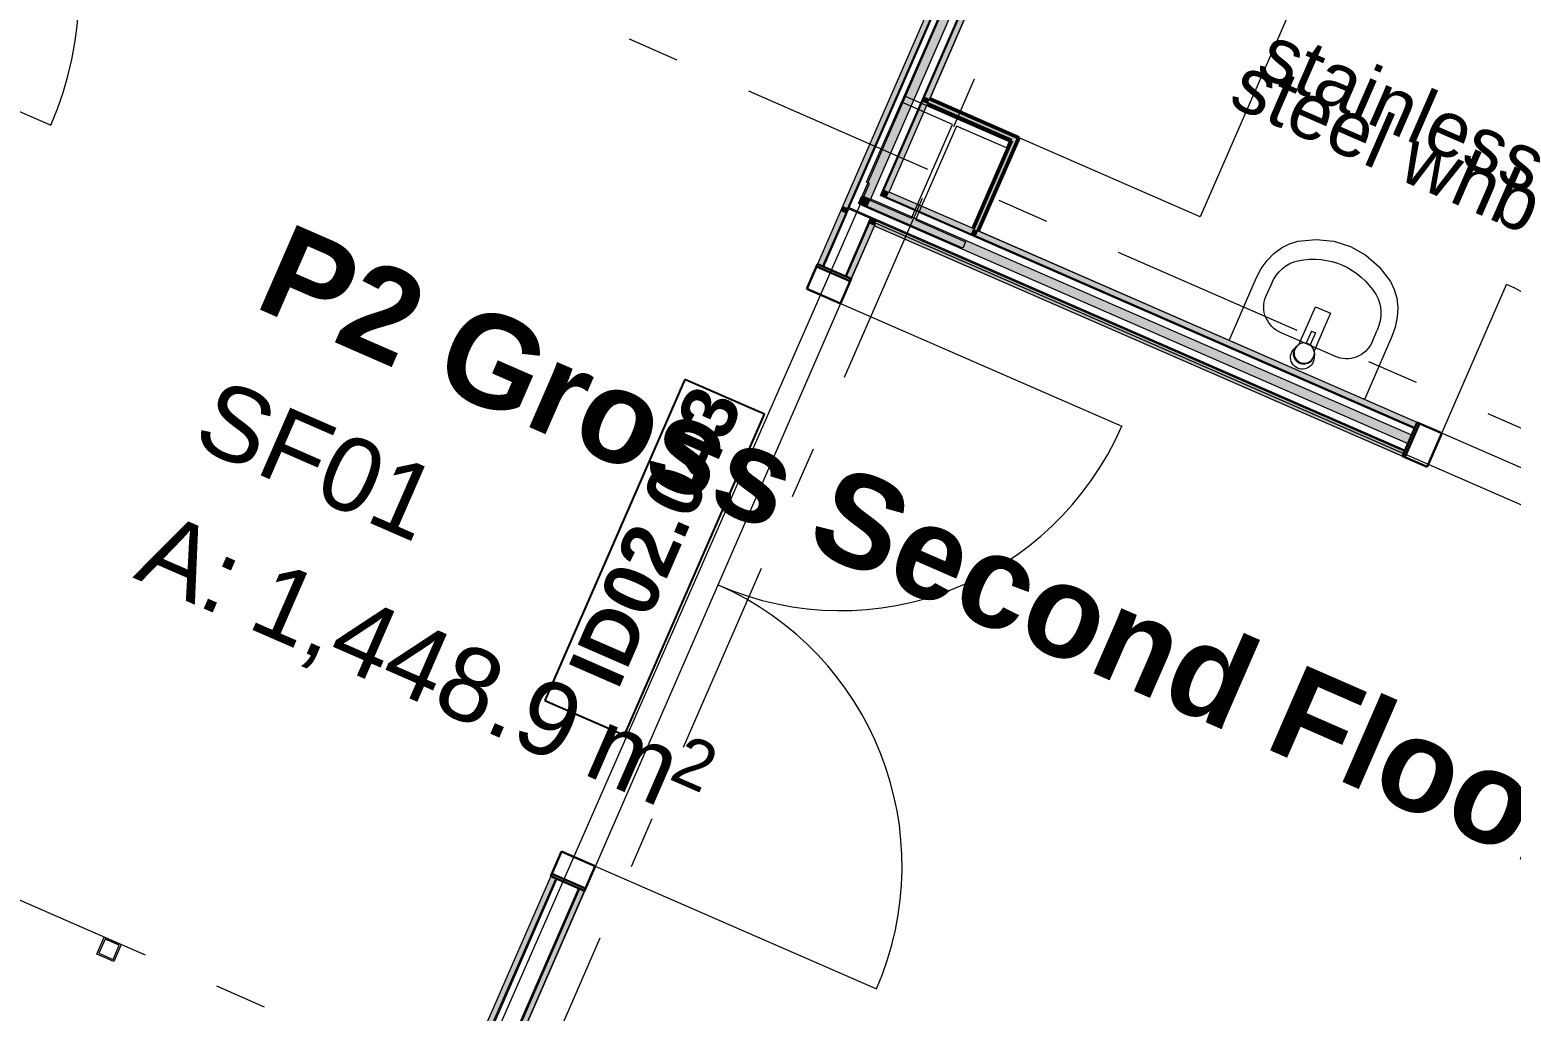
# Model space of a CAD drawing. Header units: millimetres. Extents: x -50172 to 90294, y -80883 to 956680.
# Drawn here: x -8511 to -4492, y -33252 to -30592 of the extents above; entities that cross this region are included whole.
import ezdxf
from ezdxf.enums import TextEntityAlignment as Align

# ---------------------------------------------------------------- set-up
doc = ezdxf.new("R2010")
doc.units = ezdxf.units.MM
doc.header["$MEASUREMENT"] = 0
doc.linetypes.add('Double Dashed', pattern=[1093.611073, 529.166651, -211.666656, 141.111112, -211.666656])
for name, color, linetype in [('A-25-M_Wall_Int', 7, 'Continuous'), ('COLUMN.IFC Import', 7, 'Continuous'), ('New_A-05-M_Gross_Int_Circulation', 7, 'Continuous'), ('New_A-15-MG_Structural_Grid_Phase_2', 7, 'Continuous'), ('New_A-25-M_Wall_Int', 7, 'Continuous'), ('New_A-35-M_FFE-Zone', 7, 'Continuous'), ('New_A-35-M_FFE_Fixed', 7, 'Continuous'), ('New_A-35-M_FFE_Sanitary', 7, 'Continuous'), ('New_ArchiCAD Door Markers', 7, 'Continuous'), ('New_ArchiCAD Doors', 7, 'Continuous')]:
    doc.layers.add(name, color=color, linetype=linetype)
for name, color, linetype, lineweight, true_color in [('A-25-M_Wall_Int_Pen_No__107', 7, 'Continuous', 15, 0xa6a6a6), ('A-25-M_Wall_Int_Pen_No__27', 7, 'Continuous', 50, 0x2a2a2a), ('New_A-05-M_Gross_Int_Circulation_Pen_No__74', 7, 'Continuous', 20, 0x606060), ('New_A-15-MG_Structural_Grid_Phase_2_Pen_No__222', 7, 'Continuous', 13, 0x65af33), ('New_A-25-M_Wall_Int_Pen_No__107', 7, 'Continuous', 15, 0xa6a6a6), ('New_A-35-M_FFE-Zone_Pen_No__74', 7, 'Continuous', 20, 0x606060), ('New_A-35-M_FFE_Fixed_Pen_No__64', 7, 'Continuous', 20, 0x606060), ('New_A-35-M_FFE_Sanitary_Pen_No__64', 7, 'Continuous', 20, 0x606060), ('New_ArchiCAD Doors_Pen_No__43', 7, 'Continuous', 30, 0x444444), ('New_ArchiCAD Doors_Pen_No__63', 7, 'Continuous', 20, 0x606060)]:
    doc.layers.add(name, color=color, linetype=linetype, lineweight=lineweight, true_color=true_color)
for name, color, linetype, lineweight in [('COLUMN.IFC Import_Pen_No__2', 8, 'Continuous', 15), ('New_A-25-M_Wall_Int_Pen_No__1', 7, 'Continuous', 13), ('New_A-95-P_Text_1_50_GA_Pen_No__1', 7, 'Continuous', 13), ('New_ArchiCAD Door Markers_Pen_No__1', 7, 'Continuous', 13), ('New_ArchiCAD Door Markers_Pen_No__5', 7, 'Continuous', 25), ('New_ArchiCAD Doors_Pen_No__1', 7, 'Continuous', 13), ('New_ArchiCAD Zone Stamps_Pen_No__9', 7, 'Continuous', 13)]:
    doc.layers.add(name, color=color, linetype=linetype, lineweight=lineweight)
doc.styles.add('GENERATED_STYLE_1', font='')
doc.styles.add('GENERATED_STYLE_2', font='')
doc.styles.add('GENERATED_STYLE_3', font='')
doc.styles.add('GENERATED_STYLE_4', font='')
doc.styles.get('GENERATED_STYLE_1').set_extended_font_data('Swis721 BT', bold=True)
doc.styles.get('GENERATED_STYLE_2').set_extended_font_data('Arial', bold=True)
doc.styles.get('GENERATED_STYLE_3').set_extended_font_data('Arial')
doc.styles.get('GENERATED_STYLE_4').set_extended_font_data('Swis721 BT')

# ---------------------------------------------------------------- blocks, each defined once
blk = doc.blocks.new('P2 Gross Second Floor Zone_SF01_1_1', base_point=(-6848.1, -35091.6))
at = {"layer": 'New_ArchiCAD Zone Stamps_Pen_No__9'}
for tag, height, style, p in [('ROOM_NAME', 250, 'GENERATED_STYLE_2', (-7807.8, -31111.8)), ('ROOM_NUMBER', 200, 'GENERATED_STYLE_3', (-7996.2, -31532.5)), ('measuredAreaCode', 200, 'GENERATED_STYLE_3', (-8153.3, -31892.6)), ('DUMMY_649', 200, 'GENERATED_STYLE_3', (-7845.9, -32026.7)), ('DUMMY_650', 200, 'GENERATED_STYLE_3', (-7007, -32392.4)), ('DUMMY_651', 133.3, 'GENERATED_STYLE_3', (-6727.7, -32499))]:
    blk.add_attdef(tag, text='', height=height, rotation=336.4404, dxfattribs=dict(at, style=style)).set_placement(p, align=Align.TOP_LEFT)
blk = doc.blocks.new('Corridor 01- Second_INB 2350_15_1', base_point=(8528.9, -39020.1))
at = {"layer": 'New_A-05-M_Gross_Int_Circulation_Pen_No__74', "linetype": 'Continuous'}
for p, q in [((-6217.1, -31116.4), (-7180.1, -33324.9)), ((15105.3, -40414), (-6217.1, -31116.4))]:
    blk.add_line(p, q, dxfattribs=at)
at = {"layer": 'New_ArchiCAD Zone Stamps_Pen_No__9'}
for tag, height, style, p in [('ROOM_NAME', 250, 'GENERATED_STYLE_2', (7477.6, -37365.2)), ('zoneNameLine2', 250, 'GENERATED_STYLE_2', (7289.2, -37797.4)), ('ROOM_NUMBER', 200, 'GENERATED_STYLE_3', (7100.8, -38218.1)), ('measuredAreaCode', 200, 'GENERATED_STYLE_3', (6943.7, -38578.2)), ('ROOM_HOLES_PRM', 200, 'GENERATED_STYLE_3', (7251.1, -38712.2)), ('DUMMY_649', 200, 'GENERATED_STYLE_3', (7740.5, -38925.6)), ('DUMMY_650', 133.3, 'GENERATED_STYLE_3', (8019.8, -39032.1))]:
    blk.add_attdef(tag, text='', height=height, rotation=336.4404, dxfattribs=dict(at, style=style)).set_placement(p, align=Align.TOP_LEFT)
blk = doc.blocks.new('Physics Lab_INB 2301_17_1', base_point=(-3341.5, -30238.9))
at = {"layer": 'New_A-35-M_FFE-Zone_Pen_No__74', "linetype": 'Continuous'}
for p, q in [((-4425.4, -27007.5), (-6070, -30779.2)), ((-6070, -30779.2), (-5828.5, -30884.5)), ((-5828.5, -30884.5), (-5938.6, -31136.9)), ((-5938.6, -31136.9), (-2716.4, -32541.9))]:
    blk.add_line(p, q, dxfattribs=at)
at = {"layer": 'New_ArchiCAD Zone Stamps_Pen_No__9'}
for tag, height, style, p in [('ROOM_NAME', 250, 'GENERATED_STYLE_2', (-3799.3, -28842.9)), ('zoneNameLine2', 250, 'GENERATED_STYLE_2', (-3987.7, -29275)), ('ROOM_NUMBER', 200, 'GENERATED_STYLE_3', (-4176.1, -29695.7)), ('measuredAreaCode', 200, 'GENERATED_STYLE_3', (-4333.2, -30055.8)), ('DUMMY_649', 200, 'GENERATED_STYLE_3', (-4025.8, -30189.9)), ('DUMMY_650', 200, 'GENERATED_STYLE_3', (-3536.4, -30403.2)), ('DUMMY_651', 133.3, 'GENERATED_STYLE_3', (-3257.1, -30509.8))]:
    blk.add_attdef(tag, text='', height=height, rotation=336.4404, dxfattribs=dict(at, style=style)).set_placement(p, align=Align.TOP_LEFT)
blk = doc.blocks.new('Corridor 02 - Second_INB 2152_23_1', base_point=(-9168.7, -34828.3))
at = {"layer": 'New_A-05-M_Gross_Int_Circulation_Pen_No__74', "linetype": 'Continuous'}
for p, q in [((-6241.6, -31004.7), (-4637, -27342.7)), ((-10346.3, -40371.6), (-6233.5, -31008.2)), ((-6233.5, -31008.2), (-6241.6, -31004.7))]:
    blk.add_line(p, q, dxfattribs=at)
at = {"layer": 'New_ArchiCAD Zone Stamps_Pen_No__9'}
for tag, height, style, p in [('ROOM_HOLES_PRM', 200, 'GENERATED_STYLE_3', (-9153.8, -36364.3)), ('zoneNameLine2', 250, 'GENERATED_STYLE_2', (-10080.1, -36337.7)), ('ROOM_NAME', 250, 'GENERATED_STYLE_2', (-10512.2, -36149.3)), ('DUMMY_649', 200, 'GENERATED_STYLE_3', (-8940.4, -35875)), ('measuredAreaCode', 200, 'GENERATED_STYLE_3', (-9287.9, -36671.7)), ('ROOM_NUMBER', 200, 'GENERATED_STYLE_3', (-9648, -36514.7)), ('DUMMY_650', 133.3, 'GENERATED_STYLE_3', (-8818.6, -35580.5))]:
    blk.add_attdef(tag, text='', height=height, rotation=66.4404, dxfattribs=dict(at, style=style)).set_placement(p, align=Align.TOP_LEFT)
blk = doc.blocks.new('Laboratory Workstation_2')
at = {"layer": 'New_A-35-M_FFE_Fixed_Pen_No__64', "linetype": 'Continuous'}
for p, q in [((1814.7, 800), (0, 800)), ((0, 800), (0, 0)), ((1814.7, 0), (1814.7, 800)), ((0, 0), (1814.7, 0))]:
    blk.add_line(p, q, dxfattribs=at)
blk = doc.blocks.new('*X380')
at = {"layer": 'New_A-25-M_Wall_Int_Pen_No__107', "linetype": 'Continuous'}
blk.add_hatch(color=256, dxfattribs=at).paths.add_polyline_path([(-8705.5, -29023.5), (-8706, -29022.2), (-8706.4, -29023.1)])
blk = doc.blocks.new('*X381')
at = {"layer": 'New_A-25-M_Wall_Int_Pen_No__107', "linetype": 'Continuous'}
blk.add_hatch(color=256, dxfattribs=at).paths.add_polyline_path([(-9387.6, -30522.8), (-9476.8, -30727.2), (-9443.9, -30714.3), (-9364.7, -30532.8)])
blk = doc.blocks.new('*X382')
at = {"layer": 'New_A-25-M_Wall_Int_Pen_No__107', "linetype": 'Continuous'}
blk.add_hatch(color=256, dxfattribs=at).paths.add_polyline_path([(-8729.3, -29013.1), (-8784.1, -29138.7), (-8761.2, -29148.7), (-8706.4, -29023.1)])
blk = doc.blocks.new('*X383')
at = {"layer": 'New_A-25-M_Wall_Int_Pen_No__107', "linetype": 'Continuous'}
blk.add_hatch(color=256, dxfattribs=at).paths.add_polyline_path([(-8719.3, -28990.2), (-8729.3, -29013.1), (-8706.4, -29023.1), (-8706, -29022.2), (-8718.4, -28990.6)])
blk = doc.blocks.new('Double Door Asymmetric 19_7')
at = {"layer": 'New_ArchiCAD Doors_Pen_No__1', "linetype": 'Continuous'}
for p, q in [((-755, 0), (-755, -15)), ((755, 0), (755, -15)), ((-755, -15), (-755, -18)), ((-755, -18), (-755, -38)), ((-755, -38), (-755, -63)), ((755, -15), (755, -18)), ((755, -18), (755, -38)), ((755, -38), (755, -63)), ((-755, -63), (-755, -82)), ((755, -63), (755, -82)), ((-755, -82), (-755, -85)), ((-755, -85), (-755, -100)), ((755, -82), (755, -85)), ((755, -85), (755, -100))]:
    blk.add_line(p, q, dxfattribs=at)
at = {"layer": 'New_ArchiCAD Doors_Pen_No__43', "linetype": 'Continuous'}
for p, q in [((-748, 0), (-755, 0)), ((-755, 0), (-755, -100)), ((-682, 0), (-748, 0)), ((-748, 0), (-748, -100)), ((-682, -100), (-682, 0)), ((748, 0), (682, 0)), ((682, 0), (682, -100)), ((748, 0), (755, 0)), ((748, -100), (748, 0)), ((755, 0), (755, -100)), ((-748, -100), (-755, -100)), ((-748, -100), (-682, -100)), ((682, -100), (748, -100)), ((748, -100), (755, -100))]:
    blk.add_line(p, q, dxfattribs=at)
at = {"layer": 'New_ArchiCAD Doors_Pen_No__63', "linetype": 'Continuous'}
for p, q in [((682, 0), (682, 924)), ((-682, 0), (-682, 440))]:
    blk.add_line(p, q, dxfattribs=at)
for centre, radius, start, end in [((682, 0), 924, 90, 180), ((-682, 0), 440, 0, 90)]:
    blk.add_arc(centre, radius, start, end, dxfattribs=at)
blk = doc.blocks.new('Door Stamp 17_19')
at = {"layer": 'New_ArchiCAD Door Markers_Pen_No__5', "linetype": 'Continuous'}
for p, q in [((470.6, -461.8), (-506.5, -461.8)), ((-506.5, -461.8), (-506.5, -673.5)), ((470.6, -461.8), (-506.5, -461.8)), ((470.6, -673.5), (470.6, -461.8)), ((-506.5, -673.5), (470.6, -673.5))]:
    blk.add_line(p, q, dxfattribs=at)
at = {"layer": 'New_ArchiCAD Door Markers_Pen_No__1', "style": 'GENERATED_STYLE_1'}
blk.add_attdef('AC_WIDO_ID', text='', height=150, rotation=180, dxfattribs=at).set_placement((411.8, -417), align=Align.BOTTOM_LEFT)
blk = doc.blocks.new('Wall_82_1', base_point=(-8686.4, -29072.2))
at = {"layer": 'New_A-25-M_Wall_Int_Pen_No__107', "linetype": 'Continuous'}
for points in [[(-8818, -29123.9), (-8804.3, -29129.9), (-8730.3, -28960.3), (-8744.1, -28954.3)], [(-8738.1, -28940.6), (-8744.1, -28954.3), (-8730.3, -28960.3)], [(-8694.1, -29052.5), (-8700.1, -29066.2), (-8686.4, -29072.2)], [(-8700.1, -29066.2), (-8740.1, -29157.9), (-8726.3, -29163.9), (-8686.4, -29072.2)], [(-9525.5, -30746.4), (-9505.7, -30738.6), (-9407.8, -30514), (-9421.6, -30508)], [(-9413.6, -30702.4), (-9393.9, -30694.7), (-9329.9, -30548), (-9343.6, -30542)]]:
    blk.add_hatch(color=256, dxfattribs=at).paths.add_polyline_path(points)
at = {"layer": 'New_A-25-M_Wall_Int_Pen_No__107', "linetype": 'Continuous', "lineweight": 0, "true_color": 0x535353}
for points in [[(-8731.5, -28963.1), (-8804.3, -29129.9), (-8801.5, -29131.1), (-8728.8, -28964.3)], [(-8730.3, -28960.3), (-8731.5, -28963.1), (-8728.8, -28964.3)], [(-8696.9, -29051.3), (-8742.8, -29156.7), (-8740.1, -29157.9), (-8694.1, -29052.5)], [(-8695.7, -29048.5), (-8696.9, -29051.3), (-8694.1, -29052.5)], [(-9407.8, -30514), (-9505.7, -30738.6), (-9501.8, -30737), (-9405.1, -30515.2)], [(-9346.4, -30540.8), (-9417.5, -30704), (-9413.6, -30702.4), (-9343.6, -30542)]]:
    blk.add_hatch(color=251, dxfattribs=at).paths.add_polyline_path(points)
at = {"layer": 'New_A-25-M_Wall_Int_Pen_No__1', "linetype": 'Continuous'}
for p, q in [((-8804.3, -29129.9), (-8730.3, -28960.3)), ((-8801.5, -29131.1), (-8728.8, -28964.3)), ((-8784.1, -29138.7), (-8719.3, -28990.2)), ((-8719.3, -28990.2), (-8718.4, -28990.6)), ((-8761.2, -29148.7), (-8706.4, -29023.1)), ((-8742.8, -29156.7), (-8695.7, -29048.5)), ((-8740.1, -29157.9), (-8694.1, -29052.5)), ((-8706.4, -29023.1), (-8705.5, -29023.5)), ((-8804.3, -29129.9), (-8818, -29123.9)), ((-8801.5, -29131.1), (-8804.3, -29129.9)), ((-8784.1, -29138.7), (-8801.5, -29131.1)), ((-8761.2, -29148.7), (-8784.1, -29138.7)), ((-8742.8, -29156.7), (-8761.2, -29148.7)), ((-8740.1, -29157.9), (-8742.8, -29156.7)), ((-8726.3, -29163.9), (-8740.1, -29157.9)), ((-9505.7, -30738.6), (-9407.8, -30514)), ((-9501.8, -30737), (-9405.1, -30515.2)), ((-9476.8, -30727.2), (-9387.6, -30522.8)), ((-9443.9, -30714.3), (-9364.7, -30532.8)), ((-9407.8, -30514), (-9421.6, -30508)), ((-9417.5, -30704), (-9346.4, -30540.8)), ((-9405.1, -30515.2), (-9407.8, -30514)), ((-9387.6, -30522.8), (-9405.1, -30515.2)), ((-9364.7, -30532.8), (-9387.6, -30522.8)), ((-9346.4, -30540.8), (-9364.7, -30532.8)), ((-9343.6, -30542), (-9346.4, -30540.8)), ((-9413.6, -30702.4), (-9343.6, -30542)), ((-9329.9, -30548), (-9343.6, -30542))]:
    blk.add_line(p, q, dxfattribs=at)
at = {"layer": 'New_A-25-M_Wall_Int_Pen_No__1', "linetype": 'Continuous', "flags": 128}
for points in [[(-8738.1, -28940.6), (-8818, -29123.9)], [(-8726.3, -29163.9), (-8686.4, -29072.2)], [(-9421.6, -30508), (-9525.5, -30746.4)], [(-9393.9, -30694.7), (-9329.9, -30548)]]:
    blk.add_lwpolyline(points, dxfattribs=at)
at = {"layer": 'New_A-25-M_Wall_Int', "color": 250, "lineweight": 50, "true_color": 0x2a2a2a}
for name in ['*X382', '*X383', '*X380', '*X381']:
    blk.add_blockref(name, (0, 0), dxfattribs=at)
at = {"layer": 'New_ArchiCAD Door Markers'}
ref = blk.add_blockref('Door Stamp 17_19', (-9028.1, -29855.9), dxfattribs=dict(at, rotation=246.440411583997))
ref.add_attrib('AC_WIDO_ID', 'ID02.027', dxfattribs={"layer": 'New_ArchiCAD Door Markers_Pen_No__1', "color": 7, "height": 150, "rotation": 66.4404, "style": 'GENERATED_STYLE_1'}).set_placement((-9616, -30004), align=Align.BOTTOM_LEFT)
at = {"layer": 'New_ArchiCAD Doors', "color": 251, "linetype": 'Continuous', "lineweight": 20, "true_color": 0x606060, "zscale": 1000, "rotation": 246.440411583997}
blk.add_blockref('Double Door Asymmetric 19_7', (-9028.1, -29855.9), dxfattribs=at)
blk = doc.blocks.new('*X476')
at = {"layer": 'New_A-25-M_Wall_Int_Pen_No__107', "linetype": 'Continuous'}
blk.add_hatch(color=256, dxfattribs=at).paths.add_polyline_path([(-6229.7, -31050.3), (-6230.1, -31051.2), (-6228.8, -31050.7)])
blk = doc.blocks.new('*X477')
at = {"layer": 'New_A-25-M_Wall_Int_Pen_No__107', "linetype": 'Continuous'}
blk.add_hatch(color=256, dxfattribs=at).paths.add_polyline_path([(-6252.6, -31040.3), (-6262.6, -31063.2), (-6261.7, -31063.6), (-6230.1, -31051.2), (-6229.7, -31050.3)])
blk = doc.blocks.new('*X478')
at = {"layer": 'New_A-25-M_Wall_Int_Pen_No__107', "linetype": 'Continuous'}
blk.add_hatch(color=256, dxfattribs=at).paths.add_polyline_path([(-6252.6, -31040.3), (-6229.7, -31050.3), (-4340.7, -26718.2), (-4363.6, -26708.2)])
blk = doc.blocks.new('Wall_124_1', base_point=(-6271.7, -30991.6))
at = {"layer": 'A-25-M_Wall_Int_Pen_No__107', "linetype": 'Continuous'}
blk.add_hatch(color=256, dxfattribs=at).paths.add_polyline_path([(-6083.8, -30773.2), (-6089.8, -30786.9), (-6076, -30792.9), (-6070, -30779.2)])
at = {"layer": 'New_A-25-M_Wall_Int_Pen_No__107', "linetype": 'Continuous', "lineweight": 0, "true_color": 0x535353}
for points in [[(-4423.9, -26959), (-6202.6, -31038.1), (-6199.8, -31039.3), (-4421.1, -26960.2)], [(-4627.1, -27257.6), (-6290.8, -31072.7), (-6288, -31073.9), (-4624.4, -27258.8)], [(-6202.6, -31038.1), (-6203.8, -31040.9), (-6199.8, -31039.3)], [(-6290.8, -31072.7), (-6292, -31075.5), (-6288, -31073.9)]]:
    blk.add_hatch(color=251, dxfattribs=at).paths.add_polyline_path(points)
at = {"layer": 'New_A-25-M_Wall_Int_Pen_No__107', "linetype": 'Continuous'}
for points in [[(-4427.1, -26974), (-6083.8, -30773.2), (-6070, -30779.2), (-4413.4, -26980)], [(-4673.7, -27326.7), (-6305.7, -31069.5), (-6292, -31075.5), (-4659.9, -27332.7)], [(-6089.8, -30786.9), (-6193.8, -31025.6), (-6180.1, -31031.6), (-6076, -30792.9)], [(-6193.8, -31025.6), (-6199.8, -31039.3), (-6180.1, -31031.6)], [(-6305.7, -31069.5), (-6311.7, -31083.3), (-6292, -31075.5)]]:
    blk.add_hatch(color=256, dxfattribs=at).paths.add_polyline_path(points)
at = {"layer": 'New_A-25-M_Wall_Int_Pen_No__1', "linetype": 'Continuous'}
for p, q in [((-6262.6, -31063.2), (-4363.6, -26708.2)), ((-6229.7, -31050.3), (-4340.7, -26718.2)), ((-6203.8, -31040.9), (-4322.4, -26726.2)), ((-6199.8, -31039.3), (-4421.1, -26960.2)), ((-6288, -31073.9), (-4624.4, -27258.8)), ((-6292, -31075.5), (-4659.9, -27332.7)), ((-6262.6, -31063.2), (-6261.7, -31063.6)), ((-6229.7, -31050.3), (-6228.8, -31050.7))]:
    blk.add_line(p, q, dxfattribs=at)
at = {"layer": 'New_A-25-M_Wall_Int_Pen_No__1', "linetype": 'Continuous', "flags": 128}
for points in [[(-6070, -30779.2), (-4413.4, -26980)], [(-4673.7, -27326.7), (-6311.7, -31083.3)], [(-6180.1, -31031.6), (-6076, -30792.9)]]:
    blk.add_lwpolyline(points, dxfattribs=at)
at = {"layer": 'New_A-25-M_Wall_Int', "color": 250, "lineweight": 50, "true_color": 0x2a2a2a}
for name in ['*X478', '*X477', '*X476']:
    blk.add_blockref(name, (0, 0), dxfattribs=at)
blk = doc.blocks.new('*X482')
at = {"layer": 'New_A-25-M_Wall_Int_Pen_No__107', "linetype": 'Continuous'}
blk.add_hatch(color=256, dxfattribs=at).paths.add_polyline_path([(-6230.1, -31051.2), (-6261.7, -31063.6), (-6239.7, -31073.2)])
blk = doc.blocks.new('*X483')
at = {"layer": 'New_A-25-M_Wall_Int_Pen_No__107', "linetype": 'Continuous'}
blk.add_hatch(color=256, dxfattribs=at).paths.add_polyline_path([(-6239.7, -31073.2), (-4772.9, -31712.8), (-4762.9, -31689.9), (-6228.8, -31050.7), (-6230.1, -31051.2)])
blk = doc.blocks.new('Double Door Asymmetric 19_11')
at = {"layer": 'New_ArchiCAD Doors_Pen_No__1', "linetype": 'Continuous'}
for p, q in [((-755, 0), (-755, -15)), ((755, 0), (755, -15)), ((-755, -15), (-755, -18)), ((-755, -18), (-755, -37)), ((-755, -37), (-755, -62)), ((755, -15), (755, -18)), ((755, -18), (755, -37)), ((755, -37), (755, -62)), ((-755, -62), (-755, -82)), ((755, -62), (755, -82)), ((-755, -82), (-755, -85)), ((-755, -85), (-755, -100)), ((755, -82), (755, -85)), ((755, -85), (755, -100))]:
    blk.add_line(p, q, dxfattribs=at)
at = {"layer": 'New_ArchiCAD Doors_Pen_No__43', "linetype": 'Continuous'}
for p, q in [((-748, 0), (-755, 0)), ((-755, 0), (-755, -100)), ((-682, 0), (-748, 0)), ((-748, 0), (-748, -100)), ((-682, -100), (-682, 0)), ((748, 0), (682, 0)), ((682, 0), (682, -100)), ((748, 0), (755, 0)), ((748, -100), (748, 0)), ((755, 0), (755, -100)), ((-748, -100), (-755, -100)), ((-748, -100), (-682, -100)), ((682, -100), (748, -100)), ((748, -100), (755, -100))]:
    blk.add_line(p, q, dxfattribs=at)
at = {"layer": 'New_ArchiCAD Doors_Pen_No__63', "linetype": 'Continuous'}
for p, q in [((682, 0), (682, 924)), ((-682, 0), (-682, 440))]:
    blk.add_line(p, q, dxfattribs=at)
for centre, radius, start, end in [((682, 0), 924, 90, 180), ((-682, 0), 440, 0, 90)]:
    blk.add_arc(centre, radius, start, end, dxfattribs=at)
blk = doc.blocks.new('Wall_125_1', base_point=(-6271.7, -30991.6))
at = {"layer": 'A-25-M_Wall_Int_Pen_No__107', "linetype": 'Continuous'}
blk.add_hatch(color=256, dxfattribs=at).paths.add_polyline_path([(-5938.6, -31136.9), (-5952.3, -31130.9), (-5958.3, -31144.6), (-5944.6, -31150.6)])
at = {"layer": 'New_A-25-M_Wall_Int_Pen_No__107', "linetype": 'Continuous', "lineweight": 0, "true_color": 0x535353}
for points in [[(-6199.8, -31039.3), (-6203.8, -31040.9), (-6201, -31042.1)], [(-6199.8, -31039.3), (-6201, -31042.1), (-4755.3, -31672.5), (-4754.1, -31669.7)], [(-6289.2, -31076.7), (-6292, -31075.5), (-6297.9, -31089.2), (-6295.2, -31090.4)], [(-6288, -31073.9), (-6292, -31075.5), (-6289.2, -31076.7)], [(-6288, -31073.9), (-6289.2, -31076.7), (-4782.1, -31733.9), (-4780.9, -31731.1)], [(-6227.8, -31103.5), (-6230.5, -31102.3), (-6236.5, -31116), (-6233.8, -31117.2)]]:
    blk.add_hatch(color=251, dxfattribs=at).paths.add_polyline_path(points)
at = {"layer": 'New_A-25-M_Wall_Int_Pen_No__107', "linetype": 'Continuous'}
for points in [[(-6180.1, -31031.6), (-6199.8, -31039.3), (-6186.1, -31045.3)], [(-5952.3, -31130.9), (-6180.1, -31031.6), (-6186.1, -31045.3), (-5958.3, -31144.6)], [(-6292, -31075.5), (-6311.7, -31083.3), (-6297.9, -31089.2)], [(-6214, -31109.5), (-6227.8, -31103.5), (-6233.8, -31117.2), (-6220, -31123.2)], [(-6214, -31109.5), (-6220, -31123.2), (-4788.1, -31747.6), (-4782.1, -31733.9)], [(-5938.6, -31136.9), (-5944.6, -31150.6), (-4754.1, -31669.7), (-4748.1, -31656)]]:
    blk.add_hatch(color=256, dxfattribs=at).paths.add_polyline_path(points)
at = {"layer": 'New_A-25-M_Wall_Int_Pen_No__1', "linetype": 'Continuous'}
for p, q in [((-6261.7, -31063.6), (-6239.7, -31073.2)), ((-6228.8, -31050.7), (-6211.4, -31058.3)), ((-6211.4, -31058.3), (-4762.9, -31689.9)), ((-6203.8, -31040.9), (-6201, -31042.1)), ((-6201, -31042.1), (-4755.3, -31672.5)), ((-6199.8, -31039.3), (-6186.1, -31045.3)), ((-6186.1, -31045.3), (-5958.3, -31144.6)), ((-6292, -31075.5), (-6297.9, -31089.2)), ((-6295.2, -31090.4), (-6289.2, -31076.7)), ((-6292, -31075.5), (-6289.2, -31076.7)), ((-6289.2, -31076.7), (-4782.1, -31733.9)), ((-6288, -31073.9), (-6270.6, -31081.5)), ((-6270.6, -31081.5), (-4780.9, -31731.1)), ((-6239.7, -31073.2), (-4772.9, -31712.8)), ((-6236.5, -31116), (-6230.5, -31102.3)), ((-6233.8, -31117.2), (-6227.8, -31103.5)), ((-5958.3, -31144.6), (-5944.6, -31150.6)), ((-5944.6, -31150.6), (-4754.1, -31669.7)), ((-4748.1, -31656), (-4754.1, -31669.7)), ((-4762.9, -31689.9), (-4772.9, -31712.8)), ((-4755.3, -31672.5), (-4762.9, -31689.9)), ((-4754.1, -31669.7), (-4755.3, -31672.5)), ((-4782.1, -31733.9), (-4788.1, -31747.6)), ((-4780.9, -31731.1), (-4782.1, -31733.9)), ((-4772.9, -31712.8), (-4780.9, -31731.1))]:
    blk.add_line(p, q, dxfattribs=at)
at = {"layer": 'New_A-25-M_Wall_Int_Pen_No__1', "linetype": 'Continuous', "flags": 128}
for points in [[(-5952.3, -31130.9), (-6180.1, -31031.6)], [(-6220, -31123.2), (-4788.1, -31747.6)], [(-4748.1, -31656), (-5938.6, -31136.9)]]:
    blk.add_lwpolyline(points, dxfattribs=at)
at = {"layer": 'New_A-25-M_Wall_Int', "color": 250, "lineweight": 50, "true_color": 0x2a2a2a}
for name in ['*X482', '*X483']:
    blk.add_blockref(name, (0, 0), dxfattribs=at)
at = {"layer": 'New_ArchiCAD Doors', "color": 251, "linetype": 'Continuous', "lineweight": 20, "true_color": 0x606060, "zscale": 1000, "rotation": 336.4404115839982}
blk.add_blockref('Double Door Asymmetric 19_11', (-4056, -31957.7), dxfattribs=at)
blk = doc.blocks.new('Double Door 19_5')
at = {"layer": 'New_ArchiCAD Doors_Pen_No__1', "linetype": 'Continuous'}
for p, q in [((-905, 0), (-905, -15)), ((905, 0), (905, -15)), ((-905, -15), (-905, -18)), ((-905, -18), (-905, -82)), ((905, -15), (905, -18)), ((905, -18), (905, -82)), ((-905, -82), (-905, -85)), ((-905, -85), (-905, -100)), ((905, -82), (905, -85)), ((905, -85), (905, -100))]:
    blk.add_line(p, q, dxfattribs=at)
at = {"layer": 'New_ArchiCAD Doors_Pen_No__43', "linetype": 'Continuous'}
for p, q in [((-898, 0), (-905, 0)), ((-905, 0), (-905, -100)), ((-832, 0), (-898, 0)), ((-898, 0), (-898, -100)), ((-832, -100), (-832, 0)), ((898, 0), (832, 0)), ((832, 0), (832, -100)), ((898, 0), (905, 0)), ((898, -100), (898, 0)), ((905, 0), (905, -100)), ((-898, -100), (-905, -100)), ((-898, -100), (-832, -100)), ((832, -100), (898, -100)), ((898, -100), (905, -100))]:
    blk.add_line(p, q, dxfattribs=at)
at = {"layer": 'New_ArchiCAD Doors_Pen_No__63', "linetype": 'Continuous'}
for p, q in [((-832, 0), (-832, 832)), ((832, 0), (832, 832))]:
    blk.add_line(p, q, dxfattribs=at)
for centre, start, end in [((-832, 0), 0, 90), ((832, 0), 90, 180)]:
    blk.add_arc(centre, 832, start, end, dxfattribs=at)
blk = doc.blocks.new('Door Stamp 17_49')
at = {"layer": 'New_ArchiCAD Door Markers_Pen_No__5', "linetype": 'Continuous'}
for p, q in [((474.6, 205.1), (-474.6, 205.1)), ((-474.6, 205.1), (-474.6, -30.7)), ((474.6, -30.7), (474.6, 205.1)), ((-474.6, -30.7), (474.6, -30.7)), ((-474.6, -30.7), (474.6, -30.7))]:
    blk.add_line(p, q, dxfattribs=at)
at = {"layer": 'New_ArchiCAD Door Markers_Pen_No__1', "style": 'GENERATED_STYLE_2'}
blk.add_attdef('AC_WIDO_ID', text='', height=150, dxfattribs=at).set_placement((-417.5, 18.3), align=Align.BOTTOM_LEFT)
blk = doc.blocks.new('Wall_269_1', base_point=(-7180.1, -33324.9))
at = {"layer": 'New_A-25-M_Wall_Int_Pen_No__107', "linetype": 'Continuous'}
for points in [[(-6374.3, -31226.8), (-6360.6, -31232.8), (-6297.9, -31089.2), (-6311.7, -31083.3)], [(-6233.8, -31117.2), (-6296.4, -31260.8), (-6282.6, -31266.8), (-6220, -31123.2)], [(-7271.7, -33284.9), (-7258, -33290.9), (-7084, -32891.9), (-7097.8, -32885.9)], [(-7193.8, -33318.9), (-7180.1, -33324.9), (-7006.1, -32925.9), (-7019.8, -32919.9)]]:
    blk.add_hatch(color=256, dxfattribs=at).paths.add_polyline_path(points)
at = {"layer": 'New_A-25-M_Wall_Int_Pen_No__107', "linetype": 'Continuous', "lineweight": 0, "true_color": 0x535353}
for points in [[(-6297.9, -31089.2), (-6360.6, -31232.8), (-6357.8, -31234), (-6295.2, -31090.4)], [(-6236.5, -31116), (-6299.1, -31259.6), (-6296.4, -31260.8), (-6233.8, -31117.2)], [(-7084, -32891.9), (-7258, -33290.9), (-7255.2, -33292.1), (-7081.3, -32893.1)], [(-7022.6, -32918.7), (-7196.6, -33317.7), (-7193.8, -33318.9), (-7019.8, -32919.9)]]:
    blk.add_hatch(color=251, dxfattribs=at).paths.add_polyline_path(points)
at = {"layer": 'New_A-25-M_Wall_Int_Pen_No__1', "linetype": 'Continuous'}
for p, q in [((-6297.9, -31089.2), (-6360.6, -31232.8)), ((-6295.2, -31090.4), (-6357.8, -31234)), ((-6236.5, -31116), (-6299.1, -31259.6)), ((-6233.8, -31117.2), (-6296.4, -31260.8)), ((-6360.6, -31232.8), (-6374.3, -31226.8)), ((-6357.8, -31234), (-6360.6, -31232.8)), ((-6299.1, -31259.6), (-6357.8, -31234)), ((-6296.4, -31260.8), (-6299.1, -31259.6)), ((-6282.6, -31266.8), (-6296.4, -31260.8)), ((-7084, -32891.9), (-7258, -33290.9)), ((-7081.3, -32893.1), (-7255.2, -33292.1)), ((-7084, -32891.9), (-7097.8, -32885.9)), ((-7081.3, -32893.1), (-7084, -32891.9)), ((-7022.6, -32918.7), (-7081.3, -32893.1)), ((-7022.6, -32918.7), (-7196.6, -33317.7)), ((-7019.8, -32919.9), (-7193.8, -33318.9)), ((-7019.8, -32919.9), (-7022.6, -32918.7)), ((-7006.1, -32925.9), (-7019.8, -32919.9))]:
    blk.add_line(p, q, dxfattribs=at)
at = {"layer": 'New_A-25-M_Wall_Int_Pen_No__1', "linetype": 'Continuous', "flags": 128}
for points in [[(-6311.7, -31083.3), (-6374.3, -31226.8)], [(-6282.6, -31266.8), (-6220, -31123.2)], [(-7097.8, -32885.9), (-7271.7, -33284.9)], [(-7180.1, -33324.9), (-7006.1, -32925.9)], [(-7271.7, -33284.9), (-7258, -33290.9)], [(-7258, -33290.9), (-7255.2, -33292.1)], [(-7255.2, -33292.1), (-7196.6, -33317.7)], [(-7196.6, -33317.7), (-7193.8, -33318.9)], [(-7193.8, -33318.9), (-7180.1, -33324.9)]]:
    blk.add_lwpolyline(points, dxfattribs=at)
at = {"layer": 'New_ArchiCAD Door Markers'}
ref = blk.add_blockref('Door Stamp 17_49', (-6736, -32056.4), dxfattribs=dict(at, rotation=66.44041158399735))
ref.add_attrib('AC_WIDO_ID', 'ID02.043', dxfattribs={"layer": 'New_ArchiCAD Door Markers_Pen_No__1', "color": 7, "height": 150, "rotation": 66.4404, "style": 'GENERATED_STYLE_2'}).set_placement((-6874.8, -32402.4), align=Align.BOTTOM_LEFT)
at = {"layer": 'New_ArchiCAD Doors', "color": 251, "linetype": 'Continuous', "lineweight": 20, "true_color": 0x606060, "zscale": 1000, "rotation": 246.4404115839973}
blk.add_blockref('Double Door 19_5', (-6644.4, -32096.4), dxfattribs=at)
blk = doc.blocks.new('Wall_352_1', base_point=(-5938.6, -31136.9))
at = {"layer": 'A-25-M_Wall_Int_Pen_No__107', "linetype": 'Continuous'}
blk.add_hatch(color=256, dxfattribs=at).paths.add_polyline_path([(-5938.6, -31136.9), (-5828.5, -30884.5), (-5848.3, -30892.2), (-5952.3, -31130.9)])
at = {"layer": 'A-25-M_Wall_Int_Pen_No__27', "linetype": 'Continuous', "flags": 128}
for points in [[(-5848.3, -30892.2), (-5952.3, -31130.9)], [(-5938.6, -31136.9), (-5828.5, -30884.5)]]:
    blk.add_lwpolyline(points, dxfattribs=at)
blk = doc.blocks.new('Wall_353_1', base_point=(-5828.5, -30884.5))
at = {"layer": 'A-25-M_Wall_Int_Pen_No__107', "linetype": 'Continuous'}
blk.add_hatch(color=256, dxfattribs=at).paths.add_polyline_path([(-5828.5, -30884.5), (-6070, -30779.2), (-6076, -30792.9), (-5848.3, -30892.2)])
at = {"layer": 'A-25-M_Wall_Int_Pen_No__27', "linetype": 'Continuous', "flags": 128}
for points in [[(-5828.5, -30884.5), (-6070, -30779.2)], [(-6076, -30792.9), (-5848.3, -30892.2)]]:
    blk.add_lwpolyline(points, dxfattribs=at)
blk = doc.blocks.new('Column 21')
at = {"layer": 'COLUMN.IFC Import_Pen_No__2', "linetype": 'Continuous'}
for p, q in [((-153.7, 157.25), (153.7, 157.25)), ((-153.7, 138.55), (-153.7, 157.25)), ((-6, 138.55), (-153.7, 138.55)), ((-6, -138.55), (-6, 138.55)), ((6, 138.55), (6, -138.55)), ((153.7, 138.55), (6, 138.55)), ((153.7, 157.25), (153.7, 138.55)), ((-153.7, -138.55), (-6, -138.55)), ((-153.7, -157.25), (-153.7, -138.55)), ((153.7, -157.25), (-153.7, -157.25)), ((6, -138.55), (153.7, -138.55)), ((153.7, -138.55), (153.7, -157.25))]:
    blk.add_line(p, q, dxfattribs=at)
blk = doc.blocks.new('Discrete Accessory 840')
at = {"layer": 'COLUMN.IFC Import_Pen_No__2', "linetype": 'Continuous'}
for p, q in [((-25, 25), (25, 25)), ((-25, -25), (-25, 25)), ((-21, 21), (-21, -21)), ((21, 21), (-21, 21)), ((21, -21), (21, 21)), ((25, 25), (25, -25)), ((25, -25), (-25, -25)), ((-21, -21), (21, -21))]:
    blk.add_line(p, q, dxfattribs=at)
blk = doc.blocks.new('Basin 19')
at = {"layer": 'New_A-35-M_FFE_Sanitary_Pen_No__64', "linetype": 'Continuous'}
for p, q in [((-200, 0), (-200, -185.8)), ((200, 0), (-200, 0)), ((200, -185.8), (200, 0)), ((79.2, -74.9), (-79.2, -74.9)), ((-29.9, -48.6), (-25.7, -59.7)), ((-22.7, -65.4), (-22, -129.9)), ((-6, -112.4), (-6, -76.7)), ((6, -112.4), (6, -76.7)), ((22, -129.9), (22.7, -65.4)), ((25.7, -59.7), (29.9, -48.6)), ((-6, -112.4), (6, -112.4)), ((-156.5, -148.7), (-156.5, -185.8)), ((-22, -129.9), (-22, -177.4)), ((22, -177.4), (22, -129.9)), ((156.5, -148.7), (156.5, -185.8)), ((-200, -185.8), (-198.1, -213.2)), ((-22, -177.4), (22, -177.4)), ((198.1, -213.2), (200, -185.8)), ((-198.1, -213.2), (-192.3, -239.6)), ((-192.3, -239.6), (-183, -264.4)), ((183, -264.4), (192.3, -239.6)), ((192.3, -239.6), (198.1, -213.2)), ((-183, -264.4), (-170.3, -286.7)), ((170.3, -286.7), (183, -264.4)), ((-170.3, -286.7), (-154.8, -305.7)), ((-154.8, -305.7), (-136.8, -320.9)), ((-136.8, -320.9), (-93.3, -345.2)), ((93.3, -345.2), (136.8, -320.9)), ((136.8, -320.9), (154.8, -305.7)), ((154.8, -305.7), (170.3, -286.7)), ((-93.3, -345.2), (-47.3, -360)), ((-47.3, -360), (0, -365)), ((0, -365), (47.3, -360)), ((47.3, -360), (93.3, -345.2))]:
    blk.add_line(p, q, dxfattribs=at)
blk.add_circle((0, -49.9), 27.5, dxfattribs=at)
for centre, radius, start, end in [((0, -37.2), 32, 339.1675, 200.8325), ((0, -46.6), 27.5, 356.3287, 183.6713), ((0, -49.9), 27.5, 200.8325, 214.3749), ((0, -49.9), 27.5, 325.6251, 339.1675)]:
    blk.add_arc(centre, radius, start, end, dxfattribs=at)
for centre, major_axis, ratio, start_param, end_param in [((-79.1, -148.7), (-77.4, 0), 0.953436, 4.712389, 6.283185), ((79.1, -148.7), (-77.4, 0), 0.953436, 3.141593, 4.712389), ((-79.2, -185.8), (0, -98.3), 0.786182, 4.712389, 5.78621), ((79.2, -185.8), (0, -98.3), 0.786182, 0.496975, 1.570796), ((0, 0), (0, -309.7), 0.786182, 5.78621, 6.78016)]:
    blk.add_ellipse(centre, major_axis=major_axis, ratio=ratio, start_param=start_param, end_param=end_param, dxfattribs=at)
blk = doc.blocks.new('Standard grid marker_32')
at = {"layer": 'New_A-15-MG_Structural_Grid_Phase_2_Pen_No__222', "linetype": 'Double Dashed'}
blk.add_line((705.1, 0), (53258.1, 0), dxfattribs=at)
at = {"layer": 'New_A-15-MG_Structural_Grid_Phase_2_Pen_No__222', "style": 'GENERATED_STYLE_4'}
for tag, p in [('AC_MarkerText_1_0', (-500, 38.7)), ('AC_MarkerText_1_1', (54463.2, 38.7))]:
    blk.add_attdef(tag, text='', height=350, rotation=180, dxfattribs=at).set_placement(p, align=Align.MIDDLE_CENTER)
blk = doc.blocks.new('Standard grid marker_33')
at = {"layer": 'New_A-15-MG_Structural_Grid_Phase_2_Pen_No__222', "linetype": 'Double Dashed'}
blk.add_line((705.1, 0), (54601, 0), dxfattribs=at)
at = {"layer": 'New_A-15-MG_Structural_Grid_Phase_2_Pen_No__222', "style": 'GENERATED_STYLE_4'}
for tag, p in [('AC_MarkerText_1_0', (-500, 43.4)), ('AC_MarkerText_1_1', (55806.1, 43.4))]:
    blk.add_attdef(tag, text='', height=350, rotation=180, dxfattribs=at).set_placement(p, align=Align.MIDDLE_CENTER)
blk = doc.blocks.new('Standard grid marker_46')
at = {"layer": 'New_A-15-MG_Structural_Grid_Phase_2_Pen_No__222', "linetype": 'Double Dashed'}
blk.add_line((8462.3, 0), (18800.1, 0), dxfattribs=at)
at = {"layer": 'New_A-15-MG_Structural_Grid_Phase_2_Pen_No__222', "style": 'GENERATED_STYLE_4'}
for tag, p in [('AC_MarkerText_1_0', (-500, 36.8)), ('AC_MarkerText_1_1', (27762.4, 36.8))]:
    blk.add_attdef(tag, text='', height=350, rotation=270, dxfattribs=at).set_placement(p, align=Align.MIDDLE_CENTER)

msp = doc.modelspace()

# ---------------------------------------------------------------- block references
at = {"layer": 'A-25-M_Wall_Int', "color": 250, "lineweight": 50, "true_color": 0x2a2a2a}
for name, p in [('Wall_353_1', (-5828.5, -30884.5)), ('Wall_352_1', (-5938.6, -31136.9))]:
    msp.add_blockref(name, p, dxfattribs=at)
at = {"layer": 'COLUMN.IFC Import', "linetype": 'Continuous', "zscale": 1000}
for name, p, rotation in [('Column 21', (-6058.4, -30977.8), 336.4404115839877), ('Discrete Accessory 840', (-8295.8, -33084.1), 246.4404115839877)]:
    msp.add_blockref(name, p, dxfattribs=dict(at, rotation=rotation))
at = {"layer": 'New_A-05-M_Gross_Int_Circulation', "linetype": 'Continuous'}
for name, p in [('Corridor 02 - Second_INB 2152_23_1', (-9168.7, -34828.3)), ('Corridor 01- Second_INB 2350_15_1', (8528.9, -39020.1))]:
    msp.add_blockref(name, p, dxfattribs=at)
at = {"layer": 'New_A-15-MG_Structural_Grid_Phase_2', "color": 8, "linetype": 'Continuous', "lineweight": 15, "zscale": 1000}
for name, p, rotation in [('Standard grid marker_46', (-11868.8, -44302.7), 66.44041158399293), ('Standard grid marker_32', (22639.6, -43491.3), 156.4404115839929), ('Standard grid marker_33', (21520.4, -46057.9), 156.4404115839929)]:
    msp.add_blockref(name, p, dxfattribs=dict(at, rotation=rotation))
at = {"layer": 'New_A-25-M_Wall_Int', "color": 250, "lineweight": 50, "true_color": 0x2a2a2a}
for name, p in [('Wall_124_1', (-6271.7, -30991.6)), ('Wall_82_1', (-8686.4, -29072.2)), ('Wall_125_1', (-6271.7, -30991.6)), ('Wall_269_1', (-7180.1, -33324.9))]:
    msp.add_blockref(name, p, dxfattribs=at)
at = {"layer": 'New_A-35-M_FFE-Zone', "linetype": 'Continuous'}
msp.add_blockref('Physics Lab_INB 2301_17_1', (-3341.5, -30238.9), dxfattribs=at)
ref = msp.add_blockref('P2 Gross Second Floor Zone_SF01_1_1', (-6848.1, -35091.6), dxfattribs=at)
ref.add_attrib('ROOM_NAME', 'P2 Gross Second Floor Zone', dxfattribs={"layer": 'New_ArchiCAD Zone Stamps_Pen_No__9', "color": 7, "height": 250, "rotation": 336.4404, "style": 'GENERATED_STYLE_2'}).set_placement((-7807.8, -31111.8), align=Align.TOP_LEFT)
ref.add_attrib('ROOM_NUMBER', 'SF01', dxfattribs={"layer": 'New_ArchiCAD Zone Stamps_Pen_No__9', "color": 7, "height": 200, "rotation": 336.4404, "style": 'GENERATED_STYLE_3'}).set_placement((-7996.2, -31532.5), align=Align.TOP_LEFT)
ref.add_attrib('measuredAreaCode', 'A: ', dxfattribs={"layer": 'New_ArchiCAD Zone Stamps_Pen_No__9', "color": 7, "height": 200, "rotation": 336.4404, "style": 'GENERATED_STYLE_3'}).set_placement((-8153.3, -31892.6), align=Align.TOP_LEFT)
ref.add_attrib('DUMMY_649', '1,448.9', dxfattribs={"layer": 'New_ArchiCAD Zone Stamps_Pen_No__9', "color": 7, "height": 200, "rotation": 336.4404, "style": 'GENERATED_STYLE_3'}).set_placement((-7845.9, -32026.7), align=Align.TOP_LEFT)
ref.add_attrib('DUMMY_650', ' m', dxfattribs={"layer": 'New_ArchiCAD Zone Stamps_Pen_No__9', "color": 7, "height": 200, "rotation": 336.4404, "style": 'GENERATED_STYLE_3'}).set_placement((-7007, -32392.4), align=Align.TOP_LEFT)
ref.add_attrib('DUMMY_651', '2', dxfattribs={"layer": 'New_ArchiCAD Zone Stamps_Pen_No__9', "color": 7, "height": 133.3, "rotation": 336.4404, "style": 'GENERATED_STYLE_3'}).set_placement((-6727.7, -32499), align=Align.TOP_LEFT)
at = {"layer": 'New_A-35-M_FFE_Fixed', "color": 251, "linetype": 'Continuous', "lineweight": 20, "true_color": 0x606060, "xscale": -1, "zscale": 1000, "rotation": 66.44041158399823}
msp.add_blockref('Laboratory Workstation_2', (-4611.4, -29435.5), dxfattribs=at)
at = {"layer": 'New_A-35-M_FFE_Sanitary', "color": 251, "linetype": 'Continuous', "lineweight": 20, "true_color": 0x606060, "xscale": -1, "zscale": 1000, "rotation": 156.4404115839916}
msp.add_blockref('Basin 19', (-5074.2, -31513.8), dxfattribs=at)

# ---------------------------------------------------------------- texts
at = {"layer": 'New_A-95-P_Text_1_50_GA_Pen_No__1', "linetype": 'Continuous', "insert": (-4756.2, -30736.8), "char_height": 150, "width": 936.193, "attachment_point": 2, "rotation": 336.4404, "line_spacing_factor": 0.422678, "style": 'GENERATED_STYLE_4'}
msp.add_mtext('\\A1;{\\fSwis721 BT|b0|i0|c0|p34;stainless steel whb}', dxfattribs=at)

doc.saveas('drawing.dxf')
